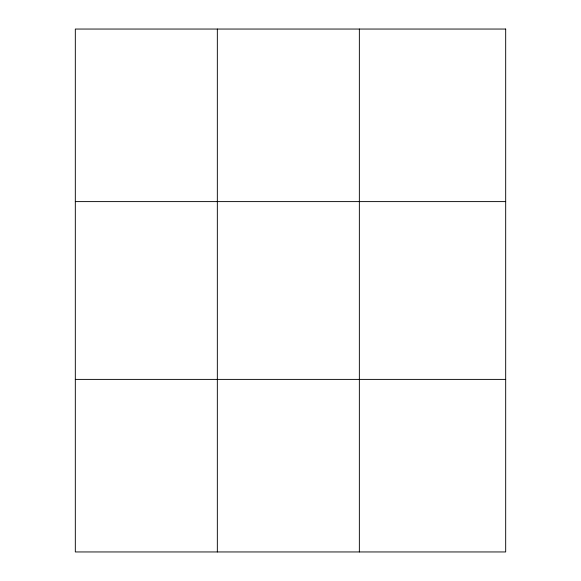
<?xml version="1.0" encoding="UTF-8"?>
<svg xmlns="http://www.w3.org/2000/svg" width="581" height="581" viewBox="0 0 581 581"><rect width="100%" height="100%" fill="white"/><g stroke="black" fill="none" stroke-linecap="round" stroke-linejoin="round"><path stroke-width="0.87" d="M217.338 29.05L217.338 551.95M75.319 201.607L505.681 201.607M75.319 379.393L505.681 379.393M359.356 29.05L359.356 551.95M505.681 29.05L505.681 551.95L75.319 551.95L75.319 29.05L505.681 29.05"/></g></svg>
